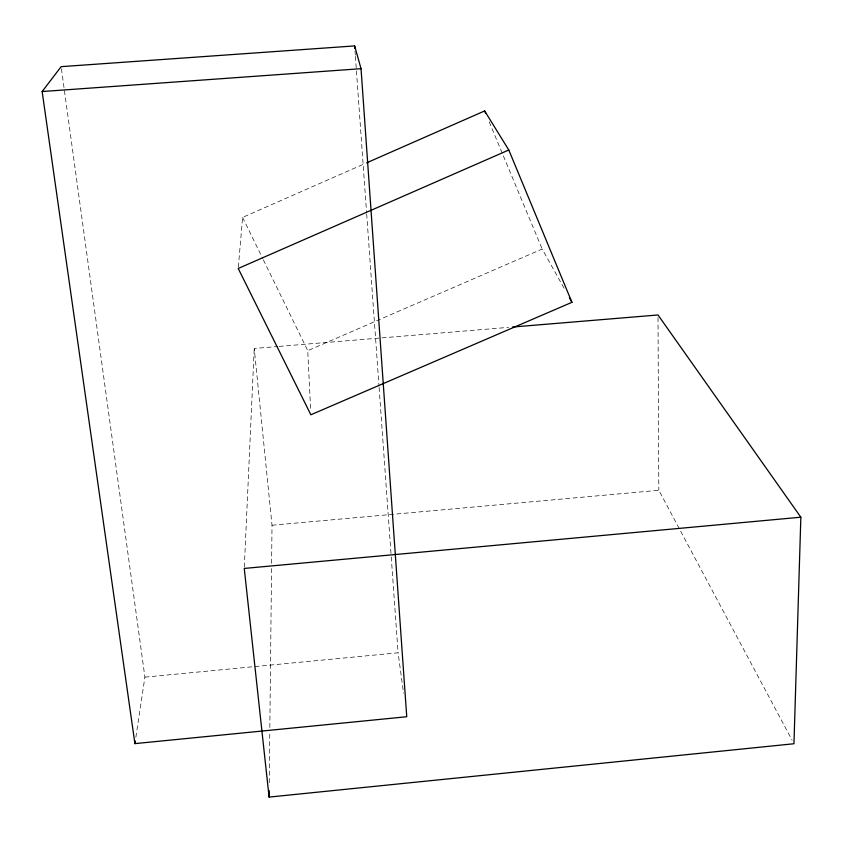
<?xml version="1.0" encoding="UTF-8"?>
<svg xmlns="http://www.w3.org/2000/svg" width="843" height="843" viewBox="0 0 843 843"><rect width="100%" height="100%" fill="white"/><g stroke="black" fill="none" stroke-linecap="round" stroke-linejoin="round"><path stroke-width="0.63" stroke-dasharray="4.21 3.16" d="M269.244 782.641L269.781 732.736M269.834 727.488L271.541 568.582M271.604 563.324L272.015 525.242L254.228 348.465L277.832 346.505M244.312 567.128L254.228 348.465M238.337 267.157L242.594 217.399L365.43 163.373M135.871 737.225L144.912 677.14L61.318 67.967M310.551 408.233L307.758 350.656L542.186 249.054L564.979 289.855M144.912 677.14L398.096 652.798L403.565 693.252M272.015 525.242L658.826 490.289L792.114 740.27M279.138 346.399L508.55 327.369M242.594 217.399L262.774 258.675M263.353 259.855L307.758 350.656M489.193 121.845L542.186 249.054M355.019 51.17L355.303 55.111M355.398 56.418L356.336 69.558M356.431 70.875L366.589 212.742M366.684 214.048L379.002 386.136M379.097 387.453L391.141 555.59M391.236 556.907L398.096 652.798M658.014 317.59L658.826 490.289"/><path stroke-width="1.26" d="M512.491 327.042L658.004 314.966L800.85 517.202L793.958 743.747L269.096 797.088L269.159 790.523M134.912 743.621L42.15 91.539L61.139 66.66L354.64 45.912L361.036 68.683L406.748 716.74L134.912 743.621L135.291 741.06M366.631 162.847L484.651 110.939L508.793 150.001L571.944 302.31L310.867 414.777L238.221 268.474L508.793 150.001M800.85 517.202L244.259 568.435L269.096 797.088M42.15 91.539L361.036 68.683M569.415 297.779L571.944 302.31M484.651 110.939L485.663 113.362M354.64 45.912L354.829 48.536"/></g></svg>
